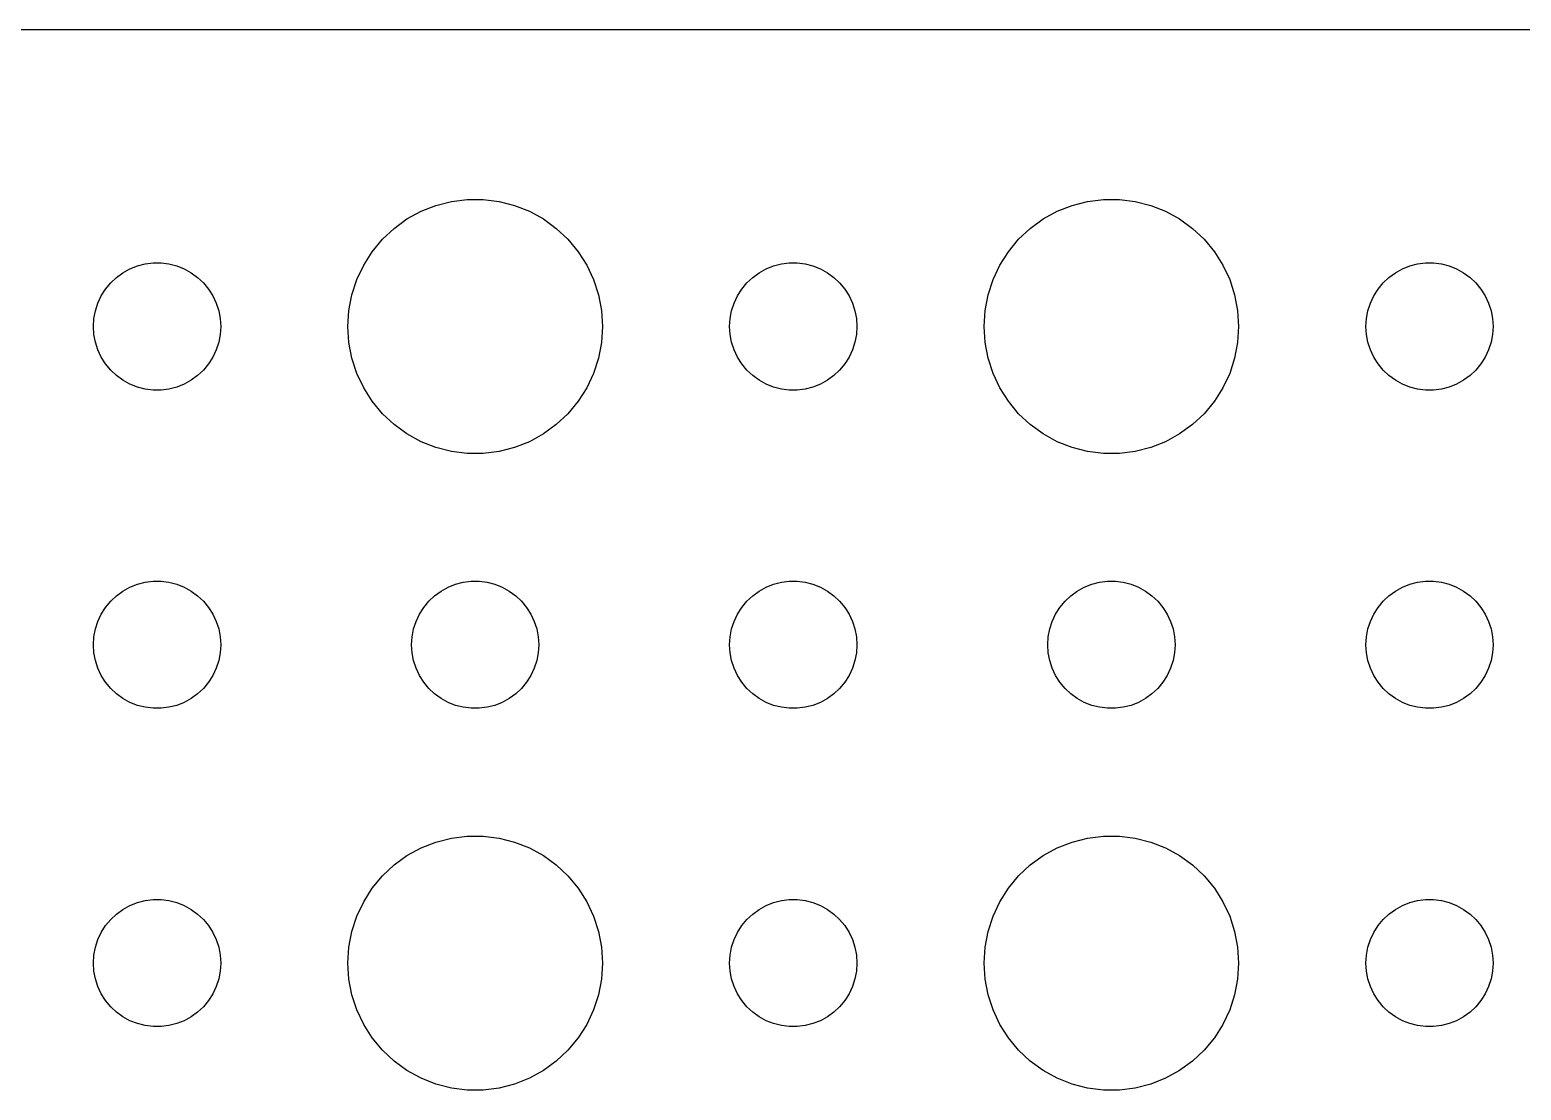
# Model space of a CAD drawing. Header units: metres. Extents: x -134 to 134, y 518 to 1078.
# Drawn here: x -3 to 32.16, y 711.01 to 735.99 of the extents above; entities that cross this region are included whole.
import ezdxf

# ---------------------------------------------------------------- set-up
doc = ezdxf.new("R2010")
doc.units = ezdxf.units.M

msp = doc.modelspace()

# ---------------------------------------------------------------- linework, layer by layer
for p, q in [((129.814, 735.99), (-129.814, 735.99)), ((5.89252, 731.533), (6.22266, 731.714)), ((6.22266, 731.714), (6.57294, 731.853)), ((6.57294, 731.853), (6.93785, 731.947)), ((6.93785, 731.947), (7.31161, 731.994)), ((7.31161, 731.994), (7.68837, 731.994)), ((7.68837, 731.994), (8.06213, 731.947)), ((8.06213, 731.947), (8.42705, 731.853)), ((8.42705, 731.853), (8.77733, 731.714)), ((8.77733, 731.714), (9.10747, 731.533)), ((20.8925, 731.533), (21.2227, 731.714)), ((21.2227, 731.714), (21.5729, 731.853)), ((21.5729, 731.853), (21.9379, 731.947)), ((21.9379, 731.947), (22.3116, 731.994)), ((22.3116, 731.994), (22.6884, 731.994)), ((22.6884, 731.994), (23.0621, 731.947)), ((23.0621, 731.947), (23.427, 731.853)), ((23.427, 731.853), (23.7773, 731.714)), ((23.7773, 731.714), (24.1075, 731.533)), ((5.58772, 731.312), (5.89252, 731.533)), ((9.10747, 731.533), (9.41226, 731.312)), ((20.5877, 731.312), (20.8925, 731.533)), ((24.1075, 731.533), (24.4123, 731.312)), ((5.07294, 730.763), (5.31308, 731.054)), ((5.31308, 731.054), (5.58772, 731.312)), ((9.41226, 731.312), (9.6869, 731.054)), ((9.6869, 731.054), (9.92705, 730.763)), ((20.0729, 730.763), (20.3131, 731.054)), ((20.3131, 731.054), (20.5877, 731.312)), ((24.4123, 731.312), (24.6869, 731.054)), ((24.6869, 731.054), (24.927, 730.763)), ((4.87108, 730.445), (5.07294, 730.763)), ((9.92705, 730.763), (10.1289, 730.445)), ((19.8711, 730.445), (20.0729, 730.763)), ((24.927, 730.763), (25.1289, 730.445)), ((-0.80373, 730.266), (-0.63866, 730.357)), ((-0.63866, 730.357), (-0.46352, 730.427)), ((-0.46352, 730.427), (-0.28107, 730.473)), ((-0.28107, 730.473), (-0.09418, 730.497)), ((-0.09418, 730.497), (0.09418, 730.497)), ((0.09418, 730.497), (0.28107, 730.473)), ((0.28107, 730.473), (0.46352, 730.427)), ((0.46352, 730.427), (0.63866, 730.357)), ((0.63866, 730.357), (0.80373, 730.266)), ((4.71066, 730.104), (4.87108, 730.445)), ((10.1289, 730.445), (10.2893, 730.104)), ((14.1963, 730.266), (14.3613, 730.357)), ((14.3613, 730.357), (14.5365, 730.427)), ((14.5365, 730.427), (14.7189, 730.473)), ((14.7189, 730.473), (14.9058, 730.497)), ((14.9058, 730.497), (15.0942, 730.497)), ((15.0942, 730.497), (15.2811, 730.473)), ((15.2811, 730.473), (15.4635, 730.427)), ((15.4635, 730.427), (15.6387, 730.357)), ((15.6387, 730.357), (15.8037, 730.266)), ((19.7107, 730.104), (19.8711, 730.445)), ((25.1289, 730.445), (25.2893, 730.104)), ((29.1963, 730.266), (29.3613, 730.357)), ((29.3613, 730.357), (29.5365, 730.427)), ((29.5365, 730.427), (29.7189, 730.473)), ((29.7189, 730.473), (29.9058, 730.497)), ((29.9058, 730.497), (30.0942, 730.497)), ((30.0942, 730.497), (30.2811, 730.473)), ((30.2811, 730.473), (30.4635, 730.427)), ((30.4635, 730.427), (30.6387, 730.357)), ((30.6387, 730.357), (30.8037, 730.266)), ((-1.21352, 729.882), (-1.09344, 730.027)), ((-1.09344, 730.027), (-0.95613, 730.156)), ((-0.95613, 730.156), (-0.80373, 730.266)), ((0.80373, 730.266), (0.95613, 730.156)), ((0.95613, 730.156), (1.09344, 730.027)), ((1.09344, 730.027), (1.21352, 729.882)), ((4.59424, 729.746), (4.71066, 730.104)), ((10.2893, 730.104), (10.4057, 729.746)), ((13.7865, 729.882), (13.9065, 730.027)), ((13.9065, 730.027), (14.0439, 730.156)), ((14.0439, 730.156), (14.1963, 730.266)), ((15.8037, 730.266), (15.9561, 730.156)), ((15.9561, 730.156), (16.0934, 730.027)), ((16.0934, 730.027), (16.2135, 729.882)), ((19.5942, 729.746), (19.7107, 730.104)), ((25.2893, 730.104), (25.4057, 729.746)), ((28.7865, 729.882), (28.9065, 730.027)), ((28.9065, 730.027), (29.0439, 730.156)), ((29.0439, 730.156), (29.1963, 730.266)), ((30.8037, 730.266), (30.9561, 730.156)), ((30.9561, 730.156), (31.0934, 730.027)), ((31.0934, 730.027), (31.2135, 729.882)), ((-1.39465, 729.552), (-1.31445, 729.723)), ((-1.31445, 729.723), (-1.21352, 729.882)), ((1.21352, 729.882), (1.31445, 729.723)), ((1.31445, 729.723), (1.39465, 729.552)), ((4.52365, 729.376), (4.59424, 729.746)), ((10.4057, 729.746), (10.4763, 729.376)), ((13.6053, 729.552), (13.6855, 729.723)), ((13.6855, 729.723), (13.7865, 729.882)), ((16.2135, 729.882), (16.3145, 729.723)), ((16.3145, 729.723), (16.3947, 729.552)), ((19.5237, 729.376), (19.5942, 729.746)), ((25.4057, 729.746), (25.4763, 729.376)), ((28.6053, 729.552), (28.6855, 729.723)), ((28.6855, 729.723), (28.7865, 729.882)), ((31.2135, 729.882), (31.3145, 729.723)), ((31.3145, 729.723), (31.3947, 729.552)), ((-1.48816, 729.188), (-1.45287, 729.373)), ((-1.45287, 729.373), (-1.39465, 729.552)), ((1.39465, 729.552), (1.45287, 729.373)), ((1.45287, 729.373), (1.48816, 729.188)), ((4.5, 729), (4.52365, 729.376)), ((10.4763, 729.376), (10.5, 729)), ((13.5118, 729.188), (13.5471, 729.373)), ((13.5471, 729.373), (13.6053, 729.552)), ((16.3947, 729.552), (16.4529, 729.373)), ((16.4529, 729.373), (16.4882, 729.188)), ((19.5, 729), (19.5237, 729.376)), ((25.4763, 729.376), (25.5, 729)), ((28.5118, 729.188), (28.5471, 729.373)), ((28.5471, 729.373), (28.6053, 729.552)), ((31.3947, 729.552), (31.4529, 729.373)), ((31.4529, 729.373), (31.4882, 729.188)), ((-1.5, 729), (-1.48816, 729.188)), ((-1.48816, 728.812), (-1.5, 729)), ((1.48816, 729.188), (1.5, 729)), ((1.5, 729), (1.48816, 728.812)), ((4.52365, 728.624), (4.5, 729)), ((10.5, 729), (10.4763, 728.624)), ((13.5, 729), (13.5118, 729.188)), ((13.5118, 728.812), (13.5, 729)), ((16.4882, 729.188), (16.5, 729)), ((16.5, 729), (16.4882, 728.812)), ((19.5237, 728.624), (19.5, 729)), ((25.5, 729), (25.4763, 728.624)), ((28.5, 729), (28.5118, 729.188)), ((28.5118, 728.812), (28.5, 729)), ((31.4882, 729.188), (31.5, 729)), ((31.5, 729), (31.4882, 728.812)), ((-1.45287, 728.627), (-1.48816, 728.812)), ((-1.39465, 728.448), (-1.45287, 728.627)), ((1.45287, 728.627), (1.39465, 728.448)), ((1.48816, 728.812), (1.45287, 728.627)), ((4.59424, 728.254), (4.52365, 728.624)), ((10.4763, 728.624), (10.4057, 728.254)), ((13.5471, 728.627), (13.5118, 728.812)), ((13.6053, 728.448), (13.5471, 728.627)), ((16.4529, 728.627), (16.3947, 728.448)), ((16.4882, 728.812), (16.4529, 728.627)), ((19.5942, 728.254), (19.5237, 728.624)), ((25.4763, 728.624), (25.4057, 728.254)), ((28.5471, 728.627), (28.5118, 728.812)), ((28.6053, 728.448), (28.5471, 728.627)), ((31.4529, 728.627), (31.3947, 728.448)), ((31.4882, 728.812), (31.4529, 728.627)), ((-1.31445, 728.277), (-1.39465, 728.448)), ((-1.21352, 728.118), (-1.31445, 728.277)), ((1.31445, 728.277), (1.21352, 728.118)), ((1.39465, 728.448), (1.31445, 728.277)), ((4.71066, 727.896), (4.59424, 728.254)), ((10.4057, 728.254), (10.2893, 727.896)), ((13.6855, 728.277), (13.6053, 728.448)), ((13.7865, 728.118), (13.6855, 728.277)), ((16.3145, 728.277), (16.2135, 728.118)), ((16.3947, 728.448), (16.3145, 728.277)), ((19.7107, 727.896), (19.5942, 728.254)), ((25.4057, 728.254), (25.2893, 727.896)), ((28.6855, 728.277), (28.6053, 728.448)), ((28.7865, 728.118), (28.6855, 728.277)), ((31.3145, 728.277), (31.2135, 728.118)), ((31.3947, 728.448), (31.3145, 728.277)), ((-1.09344, 727.973), (-1.21352, 728.118)), ((-0.95613, 727.844), (-1.09344, 727.973)), ((-0.80373, 727.734), (-0.95613, 727.844)), ((0.95613, 727.844), (0.80373, 727.734)), ((1.09344, 727.973), (0.95613, 727.844)), ((1.21352, 728.118), (1.09344, 727.973)), ((4.87108, 727.555), (4.71066, 727.896)), ((10.2893, 727.896), (10.1289, 727.555)), ((13.9065, 727.973), (13.7865, 728.118)), ((14.0439, 727.844), (13.9065, 727.973)), ((14.1963, 727.734), (14.0439, 727.844)), ((15.9561, 727.844), (15.8037, 727.734)), ((16.0934, 727.973), (15.9561, 727.844)), ((16.2135, 728.118), (16.0934, 727.973)), ((19.8711, 727.555), (19.7107, 727.896)), ((25.2893, 727.896), (25.1289, 727.555)), ((28.9065, 727.973), (28.7865, 728.118)), ((29.0439, 727.844), (28.9065, 727.973)), ((29.1963, 727.734), (29.0439, 727.844)), ((30.9561, 727.844), (30.8037, 727.734)), ((31.0934, 727.973), (30.9561, 727.844)), ((31.2135, 728.118), (31.0934, 727.973)), ((-0.63866, 727.643), (-0.80373, 727.734)), ((-0.46352, 727.573), (-0.63866, 727.643)), ((-0.28107, 727.527), (-0.46352, 727.573)), ((-0.09418, 727.503), (-0.28107, 727.527)), ((0.09418, 727.503), (-0.09418, 727.503)), ((0.28107, 727.527), (0.09418, 727.503)), ((0.46352, 727.573), (0.28107, 727.527)), ((0.63866, 727.643), (0.46352, 727.573)), ((0.80373, 727.734), (0.63866, 727.643)), ((5.07294, 727.237), (4.87108, 727.555)), ((10.1289, 727.555), (9.92705, 727.237)), ((14.3613, 727.643), (14.1963, 727.734)), ((14.5365, 727.573), (14.3613, 727.643)), ((14.7189, 727.527), (14.5365, 727.573)), ((14.9058, 727.503), (14.7189, 727.527)), ((15.0942, 727.503), (14.9058, 727.503)), ((15.2811, 727.527), (15.0942, 727.503)), ((15.4635, 727.573), (15.2811, 727.527)), ((15.6387, 727.643), (15.4635, 727.573)), ((15.8037, 727.734), (15.6387, 727.643)), ((20.0729, 727.237), (19.8711, 727.555)), ((25.1289, 727.555), (24.927, 727.237)), ((29.3613, 727.643), (29.1963, 727.734)), ((29.5365, 727.573), (29.3613, 727.643)), ((29.7189, 727.527), (29.5365, 727.573)), ((29.9058, 727.503), (29.7189, 727.527)), ((30.0942, 727.503), (29.9058, 727.503)), ((30.2811, 727.527), (30.0942, 727.503)), ((30.4635, 727.573), (30.2811, 727.527)), ((30.6387, 727.643), (30.4635, 727.573)), ((30.8037, 727.734), (30.6387, 727.643)), ((5.31308, 726.946), (5.07294, 727.237)), ((9.92705, 727.237), (9.6869, 726.946)), ((20.3131, 726.946), (20.0729, 727.237)), ((24.927, 727.237), (24.6869, 726.946)), ((5.58772, 726.688), (5.31308, 726.946)), ((9.6869, 726.946), (9.41226, 726.688)), ((20.5877, 726.688), (20.3131, 726.946)), ((24.6869, 726.946), (24.4123, 726.688)), ((5.89252, 726.467), (5.58772, 726.688)), ((6.22266, 726.286), (5.89252, 726.467)), ((9.10747, 726.467), (8.77733, 726.286)), ((9.41226, 726.688), (9.10747, 726.467)), ((20.8925, 726.467), (20.5877, 726.688)), ((21.2227, 726.286), (20.8925, 726.467)), ((24.1075, 726.467), (23.7773, 726.286)), ((24.4123, 726.688), (24.1075, 726.467)), ((6.57294, 726.147), (6.22266, 726.286)), ((6.93785, 726.053), (6.57294, 726.147)), ((8.42705, 726.147), (8.06213, 726.053)), ((8.77733, 726.286), (8.42705, 726.147)), ((21.5729, 726.147), (21.2227, 726.286)), ((21.9379, 726.053), (21.5729, 726.147)), ((23.427, 726.147), (23.0621, 726.053)), ((23.7773, 726.286), (23.427, 726.147)), ((7.31161, 726.006), (6.93785, 726.053)), ((7.68837, 726.006), (7.31161, 726.006)), ((8.06213, 726.053), (7.68837, 726.006)), ((22.3116, 726.006), (21.9379, 726.053)), ((22.6884, 726.006), (22.3116, 726.006)), ((23.0621, 726.053), (22.6884, 726.006)), ((-0.63866, 722.857), (-0.46352, 722.927)), ((-0.46352, 722.927), (-0.28107, 722.973)), ((-0.28107, 722.973), (-0.09418, 722.997)), ((-0.09418, 722.997), (0.09418, 722.997)), ((0.09418, 722.997), (0.28107, 722.973)), ((0.28107, 722.973), (0.46352, 722.927)), ((0.46352, 722.927), (0.63866, 722.857)), ((6.86133, 722.857), (7.03647, 722.927)), ((7.03647, 722.927), (7.21892, 722.973)), ((7.21892, 722.973), (7.40581, 722.997)), ((7.40581, 722.997), (7.59418, 722.997)), ((7.59418, 722.997), (7.78107, 722.973)), ((7.78107, 722.973), (7.96352, 722.927)), ((7.96352, 722.927), (8.13866, 722.857)), ((14.3613, 722.857), (14.5365, 722.927)), ((14.5365, 722.927), (14.7189, 722.973)), ((14.7189, 722.973), (14.9058, 722.997)), ((14.9058, 722.997), (15.0942, 722.997)), ((15.0942, 722.997), (15.2811, 722.973)), ((15.2811, 722.973), (15.4635, 722.927)), ((15.4635, 722.927), (15.6387, 722.857)), ((21.8613, 722.857), (22.0365, 722.927)), ((22.0365, 722.927), (22.2189, 722.973)), ((22.2189, 722.973), (22.4058, 722.997)), ((22.4058, 722.997), (22.5942, 722.997)), ((22.5942, 722.997), (22.7811, 722.973)), ((22.7811, 722.973), (22.9635, 722.927)), ((22.9635, 722.927), (23.1387, 722.857)), ((29.3613, 722.857), (29.5365, 722.927)), ((29.5365, 722.927), (29.7189, 722.973)), ((29.7189, 722.973), (29.9058, 722.997)), ((29.9058, 722.997), (30.0942, 722.997)), ((30.0942, 722.997), (30.2811, 722.973)), ((30.2811, 722.973), (30.4635, 722.927)), ((30.4635, 722.927), (30.6387, 722.857)), ((-1.09344, 722.527), (-0.95613, 722.656)), ((-0.95613, 722.656), (-0.80373, 722.766)), ((-0.80373, 722.766), (-0.63866, 722.857)), ((0.63866, 722.857), (0.80373, 722.766)), ((0.80373, 722.766), (0.95613, 722.656)), ((0.95613, 722.656), (1.09344, 722.527)), ((6.40654, 722.527), (6.54385, 722.656)), ((6.54385, 722.656), (6.69626, 722.766)), ((6.69626, 722.766), (6.86133, 722.857)), ((8.13866, 722.857), (8.30373, 722.766)), ((8.30373, 722.766), (8.45613, 722.656)), ((8.45613, 722.656), (8.59344, 722.527)), ((13.9065, 722.527), (14.0439, 722.656)), ((14.0439, 722.656), (14.1963, 722.766)), ((14.1963, 722.766), (14.3613, 722.857)), ((15.6387, 722.857), (15.8037, 722.766)), ((15.8037, 722.766), (15.9561, 722.656)), ((15.9561, 722.656), (16.0934, 722.527)), ((21.4065, 722.527), (21.5439, 722.656)), ((21.5439, 722.656), (21.6963, 722.766)), ((21.6963, 722.766), (21.8613, 722.857)), ((23.1387, 722.857), (23.3037, 722.766)), ((23.3037, 722.766), (23.4561, 722.656)), ((23.4561, 722.656), (23.5934, 722.527)), ((28.9065, 722.527), (29.0439, 722.656)), ((29.0439, 722.656), (29.1963, 722.766)), ((29.1963, 722.766), (29.3613, 722.857)), ((30.6387, 722.857), (30.8037, 722.766)), ((30.8037, 722.766), (30.9561, 722.656)), ((30.9561, 722.656), (31.0934, 722.527)), ((-1.39465, 722.052), (-1.31445, 722.223)), ((-1.31445, 722.223), (-1.21352, 722.382)), ((-1.21352, 722.382), (-1.09344, 722.527)), ((1.09344, 722.527), (1.21352, 722.382)), ((1.21352, 722.382), (1.31445, 722.223)), ((1.31445, 722.223), (1.39465, 722.052)), ((6.10533, 722.052), (6.18553, 722.223)), ((6.18553, 722.223), (6.28647, 722.382)), ((6.28647, 722.382), (6.40654, 722.527)), ((8.59344, 722.527), (8.71352, 722.382)), ((8.71352, 722.382), (8.81445, 722.223)), ((8.81445, 722.223), (8.89465, 722.052)), ((13.6053, 722.052), (13.6855, 722.223)), ((13.6855, 722.223), (13.7865, 722.382)), ((13.7865, 722.382), (13.9065, 722.527)), ((16.0934, 722.527), (16.2135, 722.382)), ((16.2135, 722.382), (16.3145, 722.223)), ((16.3145, 722.223), (16.3947, 722.052)), ((21.1053, 722.052), (21.1855, 722.223)), ((21.1855, 722.223), (21.2865, 722.382)), ((21.2865, 722.382), (21.4065, 722.527)), ((23.5934, 722.527), (23.7135, 722.382)), ((23.7135, 722.382), (23.8145, 722.223)), ((23.8145, 722.223), (23.8947, 722.052)), ((28.6053, 722.052), (28.6855, 722.223)), ((28.6855, 722.223), (28.7865, 722.382)), ((28.7865, 722.382), (28.9065, 722.527)), ((31.0934, 722.527), (31.2135, 722.382)), ((31.2135, 722.382), (31.3145, 722.223)), ((31.3145, 722.223), (31.3947, 722.052)), ((-1.48816, 721.688), (-1.45287, 721.873)), ((-1.45287, 721.873), (-1.39465, 722.052)), ((1.39465, 722.052), (1.45287, 721.873)), ((1.45287, 721.873), (1.48816, 721.688)), ((6.01183, 721.688), (6.04712, 721.873)), ((6.04712, 721.873), (6.10533, 722.052)), ((8.89465, 722.052), (8.95287, 721.873)), ((8.95287, 721.873), (8.98816, 721.688)), ((13.5118, 721.688), (13.5471, 721.873)), ((13.5471, 721.873), (13.6053, 722.052)), ((16.3947, 722.052), (16.4529, 721.873)), ((16.4529, 721.873), (16.4882, 721.688)), ((21.0118, 721.688), (21.0471, 721.873)), ((21.0471, 721.873), (21.1053, 722.052)), ((23.8947, 722.052), (23.9529, 721.873)), ((23.9529, 721.873), (23.9882, 721.688)), ((28.5118, 721.688), (28.5471, 721.873)), ((28.5471, 721.873), (28.6053, 722.052)), ((31.3947, 722.052), (31.4529, 721.873)), ((31.4529, 721.873), (31.4882, 721.688)), ((-1.5, 721.5), (-1.48816, 721.688)), ((1.48816, 721.688), (1.5, 721.5)), ((6, 721.5), (6.01183, 721.688)), ((8.98816, 721.688), (9, 721.5)), ((13.5, 721.5), (13.5118, 721.688)), ((16.4882, 721.688), (16.5, 721.5)), ((21, 721.5), (21.0118, 721.688)), ((23.9882, 721.688), (24, 721.5)), ((28.5, 721.5), (28.5118, 721.688)), ((31.4882, 721.688), (31.5, 721.5)), ((-1.48816, 721.312), (-1.5, 721.5)), ((-1.45287, 721.127), (-1.48816, 721.312)), ((1.48816, 721.312), (1.45287, 721.127)), ((1.5, 721.5), (1.48816, 721.312)), ((6.01183, 721.312), (6, 721.5)), ((6.04712, 721.127), (6.01183, 721.312)), ((8.98816, 721.312), (8.95287, 721.127)), ((9, 721.5), (8.98816, 721.312)), ((13.5118, 721.312), (13.5, 721.5)), ((13.5471, 721.127), (13.5118, 721.312)), ((16.4882, 721.312), (16.4529, 721.127)), ((16.5, 721.5), (16.4882, 721.312)), ((21.0118, 721.312), (21, 721.5)), ((21.0471, 721.127), (21.0118, 721.312)), ((23.9882, 721.312), (23.9529, 721.127)), ((24, 721.5), (23.9882, 721.312)), ((28.5118, 721.312), (28.5, 721.5)), ((28.5471, 721.127), (28.5118, 721.312)), ((31.4882, 721.312), (31.4529, 721.127)), ((31.5, 721.5), (31.4882, 721.312)), ((-1.39465, 720.948), (-1.45287, 721.127)), ((-1.31445, 720.777), (-1.39465, 720.948)), ((1.39465, 720.948), (1.31445, 720.777)), ((1.45287, 721.127), (1.39465, 720.948)), ((6.10533, 720.948), (6.04712, 721.127)), ((6.18553, 720.777), (6.10533, 720.948)), ((8.89465, 720.948), (8.81445, 720.777)), ((8.95287, 721.127), (8.89465, 720.948)), ((13.6053, 720.948), (13.5471, 721.127)), ((13.6855, 720.777), (13.6053, 720.948)), ((16.3947, 720.948), (16.3145, 720.777)), ((16.4529, 721.127), (16.3947, 720.948)), ((21.1053, 720.948), (21.0471, 721.127)), ((21.1855, 720.777), (21.1053, 720.948)), ((23.8947, 720.948), (23.8145, 720.777)), ((23.9529, 721.127), (23.8947, 720.948)), ((28.6053, 720.948), (28.5471, 721.127)), ((28.6855, 720.777), (28.6053, 720.948)), ((31.3947, 720.948), (31.3145, 720.777)), ((31.4529, 721.127), (31.3947, 720.948)), ((-1.21352, 720.618), (-1.31445, 720.777)), ((-1.09344, 720.473), (-1.21352, 720.618)), ((-0.95613, 720.344), (-1.09344, 720.473)), ((1.09344, 720.473), (0.95613, 720.344)), ((1.21352, 720.618), (1.09344, 720.473)), ((1.31445, 720.777), (1.21352, 720.618)), ((6.28647, 720.618), (6.18553, 720.777)), ((6.40654, 720.473), (6.28647, 720.618)), ((6.54385, 720.344), (6.40654, 720.473)), ((8.59344, 720.473), (8.45613, 720.344)), ((8.71352, 720.618), (8.59344, 720.473)), ((8.81445, 720.777), (8.71352, 720.618)), ((13.7865, 720.618), (13.6855, 720.777)), ((13.9065, 720.473), (13.7865, 720.618)), ((14.0439, 720.344), (13.9065, 720.473)), ((16.0934, 720.473), (15.9561, 720.344)), ((16.2135, 720.618), (16.0934, 720.473)), ((16.3145, 720.777), (16.2135, 720.618)), ((21.2865, 720.618), (21.1855, 720.777)), ((21.4065, 720.473), (21.2865, 720.618)), ((21.5439, 720.344), (21.4065, 720.473)), ((23.5934, 720.473), (23.4561, 720.344)), ((23.7135, 720.618), (23.5934, 720.473)), ((23.8145, 720.777), (23.7135, 720.618)), ((28.7865, 720.618), (28.6855, 720.777)), ((28.9065, 720.473), (28.7865, 720.618)), ((29.0439, 720.344), (28.9065, 720.473)), ((31.0934, 720.473), (30.9561, 720.344)), ((31.2135, 720.618), (31.0934, 720.473)), ((31.3145, 720.777), (31.2135, 720.618)), ((-0.80373, 720.234), (-0.95613, 720.344)), ((-0.63866, 720.143), (-0.80373, 720.234)), ((-0.46352, 720.073), (-0.63866, 720.143)), ((0.63866, 720.143), (0.46352, 720.073)), ((0.80373, 720.234), (0.63866, 720.143)), ((0.95613, 720.344), (0.80373, 720.234)), ((6.69626, 720.234), (6.54385, 720.344)), ((6.86133, 720.143), (6.69626, 720.234)), ((7.03647, 720.073), (6.86133, 720.143)), ((8.13866, 720.143), (7.96352, 720.073)), ((8.30373, 720.234), (8.13866, 720.143)), ((8.45613, 720.344), (8.30373, 720.234)), ((14.1963, 720.234), (14.0439, 720.344)), ((14.3613, 720.143), (14.1963, 720.234)), ((14.5365, 720.073), (14.3613, 720.143)), ((15.6387, 720.143), (15.4635, 720.073)), ((15.8037, 720.234), (15.6387, 720.143)), ((15.9561, 720.344), (15.8037, 720.234)), ((21.6963, 720.234), (21.5439, 720.344)), ((21.8613, 720.143), (21.6963, 720.234)), ((22.0365, 720.073), (21.8613, 720.143)), ((23.1387, 720.143), (22.9635, 720.073)), ((23.3037, 720.234), (23.1387, 720.143)), ((23.4561, 720.344), (23.3037, 720.234)), ((29.1963, 720.234), (29.0439, 720.344)), ((29.3613, 720.143), (29.1963, 720.234)), ((29.5365, 720.073), (29.3613, 720.143)), ((30.6387, 720.143), (30.4635, 720.073)), ((30.8037, 720.234), (30.6387, 720.143)), ((30.9561, 720.344), (30.8037, 720.234)), ((-0.28107, 720.027), (-0.46352, 720.073)), ((-0.09418, 720.003), (-0.28107, 720.027)), ((0.09418, 720.003), (-0.09418, 720.003)), ((0.28107, 720.027), (0.09418, 720.003)), ((0.46352, 720.073), (0.28107, 720.027)), ((7.21892, 720.027), (7.03647, 720.073)), ((7.40581, 720.003), (7.21892, 720.027)), ((7.59418, 720.003), (7.40581, 720.003)), ((7.78107, 720.027), (7.59418, 720.003)), ((7.96352, 720.073), (7.78107, 720.027)), ((14.7189, 720.027), (14.5365, 720.073)), ((14.9058, 720.003), (14.7189, 720.027)), ((15.0942, 720.003), (14.9058, 720.003)), ((15.2811, 720.027), (15.0942, 720.003)), ((15.4635, 720.073), (15.2811, 720.027)), ((22.2189, 720.027), (22.0365, 720.073)), ((22.4058, 720.003), (22.2189, 720.027)), ((22.5942, 720.003), (22.4058, 720.003)), ((22.7811, 720.027), (22.5942, 720.003)), ((22.9635, 720.073), (22.7811, 720.027)), ((29.7189, 720.027), (29.5365, 720.073)), ((29.9058, 720.003), (29.7189, 720.027)), ((30.0942, 720.003), (29.9058, 720.003)), ((30.2811, 720.027), (30.0942, 720.003)), ((30.4635, 720.073), (30.2811, 720.027)), ((6.57294, 716.853), (6.93785, 716.947)), ((6.93785, 716.947), (7.31161, 716.994)), ((7.31161, 716.994), (7.68837, 716.994)), ((7.68837, 716.994), (8.06213, 716.947)), ((8.06213, 716.947), (8.42705, 716.853)), ((21.5729, 716.853), (21.9379, 716.947)), ((21.9379, 716.947), (22.3116, 716.994)), ((22.3116, 716.994), (22.6884, 716.994)), ((22.6884, 716.994), (23.0621, 716.947)), ((23.0621, 716.947), (23.427, 716.853)), ((5.89252, 716.533), (6.22266, 716.714)), ((6.22266, 716.714), (6.57294, 716.853)), ((8.42705, 716.853), (8.77733, 716.714)), ((8.77733, 716.714), (9.10747, 716.533)), ((20.8925, 716.533), (21.2227, 716.714)), ((21.2227, 716.714), (21.5729, 716.853)), ((23.427, 716.853), (23.7773, 716.714)), ((23.7773, 716.714), (24.1075, 716.533)), ((5.31308, 716.054), (5.58772, 716.312)), ((5.58772, 716.312), (5.89252, 716.533)), ((9.10747, 716.533), (9.41226, 716.312)), ((9.41226, 716.312), (9.6869, 716.054)), ((20.3131, 716.054), (20.5877, 716.312)), ((20.5877, 716.312), (20.8925, 716.533)), ((24.1075, 716.533), (24.4123, 716.312)), ((24.4123, 716.312), (24.6869, 716.054)), ((5.07294, 715.763), (5.31308, 716.054)), ((9.6869, 716.054), (9.92705, 715.763)), ((20.0729, 715.763), (20.3131, 716.054)), ((24.6869, 716.054), (24.927, 715.763)), ((4.87108, 715.445), (5.07294, 715.763)), ((9.92705, 715.763), (10.1289, 715.445)), ((19.8711, 715.445), (20.0729, 715.763)), ((24.927, 715.763), (25.1289, 715.445)), ((-0.95613, 715.156), (-0.80373, 715.266)), ((-0.80373, 715.266), (-0.63866, 715.357)), ((-0.63866, 715.357), (-0.46352, 715.427)), ((-0.46352, 715.427), (-0.28107, 715.473)), ((-0.28107, 715.473), (-0.09418, 715.497)), ((-0.09418, 715.497), (0.09418, 715.497)), ((0.09418, 715.497), (0.28107, 715.473)), ((0.28107, 715.473), (0.46352, 715.427)), ((0.46352, 715.427), (0.63866, 715.357)), ((0.63866, 715.357), (0.80373, 715.266)), ((0.80373, 715.266), (0.95613, 715.156)), ((4.71066, 715.104), (4.87108, 715.445)), ((10.1289, 715.445), (10.2893, 715.104)), ((14.0439, 715.156), (14.1963, 715.266)), ((14.1963, 715.266), (14.3613, 715.357)), ((14.3613, 715.357), (14.5365, 715.427)), ((14.5365, 715.427), (14.7189, 715.473)), ((14.7189, 715.473), (14.9058, 715.497)), ((14.9058, 715.497), (15.0942, 715.497)), ((15.0942, 715.497), (15.2811, 715.473)), ((15.2811, 715.473), (15.4635, 715.427)), ((15.4635, 715.427), (15.6387, 715.357)), ((15.6387, 715.357), (15.8037, 715.266)), ((15.8037, 715.266), (15.9561, 715.156)), ((19.7107, 715.104), (19.8711, 715.445)), ((25.1289, 715.445), (25.2893, 715.104)), ((29.0439, 715.156), (29.1963, 715.266)), ((29.1963, 715.266), (29.3613, 715.357)), ((29.3613, 715.357), (29.5365, 715.427)), ((29.5365, 715.427), (29.7189, 715.473)), ((29.7189, 715.473), (29.9058, 715.497)), ((29.9058, 715.497), (30.0942, 715.497)), ((30.0942, 715.497), (30.2811, 715.473)), ((30.2811, 715.473), (30.4635, 715.427)), ((30.4635, 715.427), (30.6387, 715.357)), ((30.6387, 715.357), (30.8037, 715.266)), ((30.8037, 715.266), (30.9561, 715.156)), ((-1.31445, 714.723), (-1.21352, 714.882)), ((-1.21352, 714.882), (-1.09344, 715.027)), ((-1.09344, 715.027), (-0.95613, 715.156)), ((0.95613, 715.156), (1.09344, 715.027)), ((1.09344, 715.027), (1.21352, 714.882)), ((1.21352, 714.882), (1.31445, 714.723)), ((4.59424, 714.746), (4.71066, 715.104)), ((10.2893, 715.104), (10.4057, 714.746)), ((13.6855, 714.723), (13.7865, 714.882)), ((13.7865, 714.882), (13.9065, 715.027)), ((13.9065, 715.027), (14.0439, 715.156)), ((15.9561, 715.156), (16.0934, 715.027)), ((16.0934, 715.027), (16.2135, 714.882)), ((16.2135, 714.882), (16.3145, 714.723)), ((19.5942, 714.746), (19.7107, 715.104)), ((25.2893, 715.104), (25.4057, 714.746)), ((28.6855, 714.723), (28.7865, 714.882)), ((28.7865, 714.882), (28.9065, 715.027)), ((28.9065, 715.027), (29.0439, 715.156)), ((30.9561, 715.156), (31.0934, 715.027)), ((31.0934, 715.027), (31.2135, 714.882)), ((31.2135, 714.882), (31.3145, 714.723)), ((-1.45287, 714.373), (-1.39465, 714.552)), ((-1.39465, 714.552), (-1.31445, 714.723)), ((1.31445, 714.723), (1.39465, 714.552)), ((1.39465, 714.552), (1.45287, 714.373)), ((4.52365, 714.376), (4.59424, 714.746)), ((10.4057, 714.746), (10.4763, 714.376)), ((13.5471, 714.373), (13.6053, 714.552)), ((13.6053, 714.552), (13.6855, 714.723)), ((16.3145, 714.723), (16.3947, 714.552)), ((16.3947, 714.552), (16.4529, 714.373)), ((19.5237, 714.376), (19.5942, 714.746)), ((25.4057, 714.746), (25.4763, 714.376)), ((28.5471, 714.373), (28.6053, 714.552)), ((28.6053, 714.552), (28.6855, 714.723)), ((31.3145, 714.723), (31.3947, 714.552)), ((31.3947, 714.552), (31.4529, 714.373)), ((-1.5, 714), (-1.48816, 714.188)), ((-1.48816, 714.188), (-1.45287, 714.373)), ((1.45287, 714.373), (1.48816, 714.188)), ((1.48816, 714.188), (1.5, 714)), ((4.5, 714), (4.52365, 714.376)), ((10.4763, 714.376), (10.5, 714)), ((13.5, 714), (13.5118, 714.188)), ((13.5118, 714.188), (13.5471, 714.373)), ((16.4529, 714.373), (16.4882, 714.188)), ((16.4882, 714.188), (16.5, 714)), ((19.5, 714), (19.5237, 714.376)), ((25.4763, 714.376), (25.5, 714)), ((28.5, 714), (28.5118, 714.188)), ((28.5118, 714.188), (28.5471, 714.373)), ((31.4529, 714.373), (31.4882, 714.188)), ((31.4882, 714.188), (31.5, 714)), ((-1.48816, 713.812), (-1.5, 714)), ((-1.45287, 713.627), (-1.48816, 713.812)), ((1.48816, 713.812), (1.45287, 713.627)), ((1.5, 714), (1.48816, 713.812)), ((4.52365, 713.624), (4.5, 714)), ((10.5, 714), (10.4763, 713.624)), ((13.5118, 713.812), (13.5, 714)), ((13.5471, 713.627), (13.5118, 713.812)), ((16.4882, 713.812), (16.4529, 713.627)), ((16.5, 714), (16.4882, 713.812)), ((19.5237, 713.624), (19.5, 714)), ((25.5, 714), (25.4763, 713.624)), ((28.5118, 713.812), (28.5, 714)), ((28.5471, 713.627), (28.5118, 713.812)), ((31.4882, 713.812), (31.4529, 713.627)), ((31.5, 714), (31.4882, 713.812)), ((-1.39465, 713.448), (-1.45287, 713.627)), ((-1.31445, 713.277), (-1.39465, 713.448)), ((1.39465, 713.448), (1.31445, 713.277)), ((1.45287, 713.627), (1.39465, 713.448)), ((4.59424, 713.254), (4.52365, 713.624)), ((10.4763, 713.624), (10.4057, 713.254)), ((13.6053, 713.448), (13.5471, 713.627)), ((13.6855, 713.277), (13.6053, 713.448)), ((16.3947, 713.448), (16.3145, 713.277)), ((16.4529, 713.627), (16.3947, 713.448)), ((19.5942, 713.254), (19.5237, 713.624)), ((25.4763, 713.624), (25.4057, 713.254)), ((28.6053, 713.448), (28.5471, 713.627)), ((28.6855, 713.277), (28.6053, 713.448)), ((31.3947, 713.448), (31.3145, 713.277)), ((31.4529, 713.627), (31.3947, 713.448)), ((-1.21352, 713.118), (-1.31445, 713.277)), ((-1.09344, 712.973), (-1.21352, 713.118)), ((1.21352, 713.118), (1.09344, 712.973)), ((1.31445, 713.277), (1.21352, 713.118)), ((4.71066, 712.896), (4.59424, 713.254)), ((10.4057, 713.254), (10.2893, 712.896)), ((13.7865, 713.118), (13.6855, 713.277)), ((13.9065, 712.973), (13.7865, 713.118)), ((16.2135, 713.118), (16.0934, 712.973)), ((16.3145, 713.277), (16.2135, 713.118)), ((19.7107, 712.896), (19.5942, 713.254)), ((25.4057, 713.254), (25.2893, 712.896)), ((28.7865, 713.118), (28.6855, 713.277)), ((28.9065, 712.973), (28.7865, 713.118)), ((31.2135, 713.118), (31.0934, 712.973)), ((31.3145, 713.277), (31.2135, 713.118)), ((-0.95613, 712.844), (-1.09344, 712.973)), ((-0.80373, 712.734), (-0.95613, 712.844)), ((-0.63866, 712.643), (-0.80373, 712.734)), ((0.80373, 712.734), (0.63866, 712.643)), ((0.95613, 712.844), (0.80373, 712.734)), ((1.09344, 712.973), (0.95613, 712.844)), ((4.87108, 712.555), (4.71066, 712.896)), ((10.2893, 712.896), (10.1289, 712.555)), ((14.0439, 712.844), (13.9065, 712.973)), ((14.1963, 712.734), (14.0439, 712.844)), ((14.3613, 712.643), (14.1963, 712.734)), ((15.8037, 712.734), (15.6387, 712.643)), ((15.9561, 712.844), (15.8037, 712.734)), ((16.0934, 712.973), (15.9561, 712.844)), ((19.8711, 712.555), (19.7107, 712.896)), ((25.2893, 712.896), (25.1289, 712.555)), ((29.0439, 712.844), (28.9065, 712.973)), ((29.1963, 712.734), (29.0439, 712.844)), ((29.3613, 712.643), (29.1963, 712.734)), ((30.8037, 712.734), (30.6387, 712.643)), ((30.9561, 712.844), (30.8037, 712.734)), ((31.0934, 712.973), (30.9561, 712.844)), ((-0.46352, 712.573), (-0.63866, 712.643)), ((-0.28107, 712.527), (-0.46352, 712.573)), ((-0.09418, 712.503), (-0.28107, 712.527)), ((0.09418, 712.503), (-0.09418, 712.503)), ((0.28107, 712.527), (0.09418, 712.503)), ((0.46352, 712.573), (0.28107, 712.527)), ((0.63866, 712.643), (0.46352, 712.573)), ((5.07294, 712.237), (4.87108, 712.555)), ((10.1289, 712.555), (9.92705, 712.237)), ((14.5365, 712.573), (14.3613, 712.643)), ((14.7189, 712.527), (14.5365, 712.573)), ((14.9058, 712.503), (14.7189, 712.527)), ((15.0942, 712.503), (14.9058, 712.503)), ((15.2811, 712.527), (15.0942, 712.503)), ((15.4635, 712.573), (15.2811, 712.527)), ((15.6387, 712.643), (15.4635, 712.573)), ((20.0729, 712.237), (19.8711, 712.555)), ((25.1289, 712.555), (24.927, 712.237)), ((29.5365, 712.573), (29.3613, 712.643)), ((29.7189, 712.527), (29.5365, 712.573)), ((29.9058, 712.503), (29.7189, 712.527)), ((30.0942, 712.503), (29.9058, 712.503)), ((30.2811, 712.527), (30.0942, 712.503)), ((30.4635, 712.573), (30.2811, 712.527)), ((30.6387, 712.643), (30.4635, 712.573)), ((5.31308, 711.946), (5.07294, 712.237)), ((9.92705, 712.237), (9.6869, 711.946)), ((20.3131, 711.946), (20.0729, 712.237)), ((24.927, 712.237), (24.6869, 711.946)), ((5.58772, 711.688), (5.31308, 711.946)), ((5.89252, 711.467), (5.58772, 711.688)), ((9.41226, 711.688), (9.10747, 711.467)), ((9.6869, 711.946), (9.41226, 711.688)), ((20.5877, 711.688), (20.3131, 711.946)), ((20.8925, 711.467), (20.5877, 711.688)), ((24.4123, 711.688), (24.1075, 711.467)), ((24.6869, 711.946), (24.4123, 711.688)), ((6.22266, 711.286), (5.89252, 711.467)), ((9.10747, 711.467), (8.77733, 711.286)), ((21.2227, 711.286), (20.8925, 711.467)), ((24.1075, 711.467), (23.7773, 711.286)), ((6.57294, 711.147), (6.22266, 711.286)), ((6.93785, 711.053), (6.57294, 711.147)), ((7.31161, 711.006), (6.93785, 711.053)), ((7.68837, 711.006), (7.31161, 711.006)), ((8.06213, 711.053), (7.68837, 711.006)), ((8.42705, 711.147), (8.06213, 711.053)), ((8.77733, 711.286), (8.42705, 711.147)), ((21.5729, 711.147), (21.2227, 711.286)), ((21.9379, 711.053), (21.5729, 711.147)), ((22.3116, 711.006), (21.9379, 711.053)), ((22.6884, 711.006), (22.3116, 711.006)), ((23.0621, 711.053), (22.6884, 711.006)), ((23.427, 711.147), (23.0621, 711.053)), ((23.7773, 711.286), (23.427, 711.147))]:
    msp.add_line(p, q)

doc.saveas('drawing.dxf')
